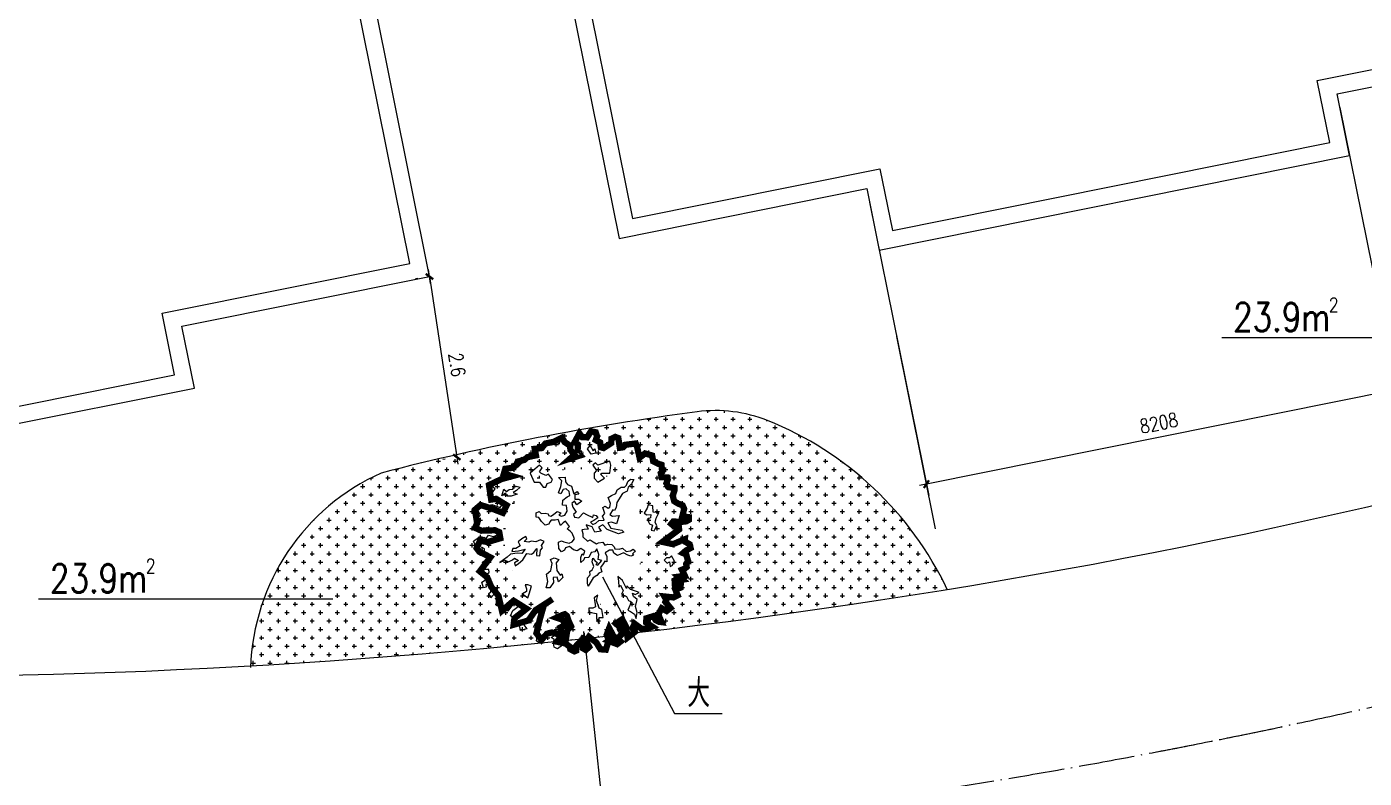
# Model space of a CAD drawing. Extents: x 1035948 to 1665131, y -158296 to 142149.
# Drawn here: x 1372207 to 1395090, y 17935 to 30801 of the extents above; entities that cross this region are included whole.
import ezdxf

# ---------------------------------------------------------------- set-up
doc = ezdxf.new("R2010")
doc.units = 0
doc.header["$LTSCALE"] = 200
doc.header["$MEASUREMENT"] = 0
doc.linetypes.add('ACAD_ISO04W100', pattern=[30.5, 24, -3, 0.5, -3])
doc.layers.get('0').update_dxf_attribs({"linetype": 'CONTINUOUS'})
doc.layers.get('DEFPOINTS').update_dxf_attribs({"linetype": 'CONTINUOUS'})
for name, color, linetype in [('CH1', 7, 'CONTINUOUS'), ('DL', 21, 'CONTINUOUS'), ('LMLK', 123, 'CONTINUOUS'), ('PUB_TEXT', 7, 'CONTINUOUS'), ('WLL1', 7, 'CONTINUOUS'), ('ZXX', 6, 'ACAD_ISO04W100'), ('蜀桧柏', 7, 'CONTINUOUS'), ('香樟', 7, 'CONTINUOUS')]:
    doc.layers.add(name, color=color, linetype=linetype)
doc.styles.add('_HZTXT', font='txt.shx', dxfattribs={"width": 0.8, "bigfont": 'hztxt.shx'})
doc.styles.add('DIM_FONT', font='SIMPLEX.shx', dxfattribs={"width": 0.8})
doc.dimstyles.new('DIMN80', dxfattribs={"dimscale": 0.8, "dimtxt": 300, "dimasz": 1, "dimexe": 250, "dimexo": 300, "dimgap": 150, "dimtad": 1, "dimdec": 0, "dimzin": 0, "dimdsep": 46, "dimtxsty": 'DIM_FONT', "dimblk": '_DIMX', "dimcen": 0.09, "dimclrt": 7, "dimadec": 0, "dimazin": 0, "dimtfac": 1, "dimtdec": 0, "dimtix": 1, "dimtmove": 2, "dimatfit": 3, "dimldrblk": '_DIMX', "dimfxl": 0, "dimtolj": 1, "dimtzin": 0, "dimarcsym": 0})

# ---------------------------------------------------------------- blocks, each defined once
blk = doc.blocks.new('W6')
at = {"color": 0, "linetype": 'ByBlock'}
for points in [[(11.09, 0.81), (11.72, 0.34), (12.03, 0.04), (12.33, 0.17), (12.59, -0.13), (12.24, -0.47), (11.86, -0.52), (11.6, -1.03), (11.25, -0.64), (10.83, -0.99), (10.7, -1.42), (11.6, -1.64), (11.39, -1.64), (11.81, -1.33), (12.19, -1.89), (12.03, -2.27), (11.56, -2.32), (11.17, -2.27), (10.95, -2.59), (10.74, -2.27), (10.39, -2.5), (10.53, -3.05), (11.09, -3.31), (11.21, -3.66), (11.56, -3.48), (11.51, -3.99), (11.3, -4.22), (10.86, -4.13), (10.48, -4.22), (10.05, -3.99), (9.84, -4.22), (9.79, -4.55), (9.32, -4.3), (8.9, -3.83), (8.25, -3.61), (7.69, -3.57), (7.22, -3.22), (7.43, -3.78), (8.16, -3.95), (7.9, -4.3), (8.16, -4.81), (8.46, -4.51), (9.06, -5.11), (9.41, -5.71), (9.97, -5.29), (10.18, -5.97), (9.75, -6.06), (9.32, -6.49), (9.53, -6.74), (9.06, -6.97), (8.81, -6.66), (8.55, -7.09), (7.95, -6.83), (7.52, -6.23), (6.96, -6.27), (6.87, -6.74), (7.34, -6.88), (8.04, -7.39), (7.73, -7.65), (7.99, -8.04), (7.9, -8.25), (7.34, -8.08), (7.3, -8.34), (7.43, -8.64), (7.13, -8.64), (6.78, -8.64), (6.62, -8.81), (6.32, -8.42), (6.23, -8.98), (6.53, -9.28), (6.06, -9.49), (5.89, -9.28), (5.33, -9.23), (5.06, -9.84), (5.37, -9.79), (5.45, -10.1), (4.81, -10.27), (4.64, -9.97), (4.17, -9.58), (3.96, -9.84), (3.73, -9.46), (3.4, -9.49), (3.4, -10.02), (3.87, -10.23), (3.61, -10.49), (3.22, -10.44), (2.96, -10.05), (2.58, -10.18), (2.28, -9.79), (1.8, -9.41), (2.06, -9.32), (1.72, -9.97), (1.12, -9.97), (0.94, -10.32), (1.24, -10.23), (1.46, -10.53), (1.33, -10.7), (0.26, -11.21), (-0.13, -10.65), (-0.17, -10.05), (-0.04, -9.79), (-0.39, -9.54), (-0.26, -9.02), (-0.42, -8.6), (-0.73, -8.34), (-0.95, -8.81), (-0.82, -9.32), (-1.25, -9.67), (-1.07, -9.93), (-0.9, -10.32), (-1.29, -11.21), (-1.72, -10.79), (-2.07, -10.4), (-2.37, -10.65), (-2.66, -10.4), (-3.17, -10.74), (-3.61, -10.61), (-3.96, -10.1), (-3.61, -9.63), (-3.82, -9.16), (-3.61, -8.64), (-3.48, -8.25), (-3.73, -8.04), (-4.03, -8.64), (-4.29, -8.37), (-4.43, -8.69), (-4.34, -9.23), (-4.94, -9.23), (-5.54, -8.81), (-5.89, -9.23), (-6.15, -8.85), (-6.31, -8.51), (-6.75, -8.34), (-6.62, -8.08), (-6.7, -7.52), (-6.75, -7.22), (-6.62, -7.09), (-6.87, -6.79), (-7.39, -7.44), (-7.22, -7.83), (-7.99, -7.6), (-7.99, -7.09), (-8.38, -6.88), (-8.25, -6.41), (-7.95, -6.27), (-8.34, -5.88), (-8.76, -6.18), (-8.81, -6.18), (-9.06, -5.85), (-8.72, -5.55), (-9.06, -5.03), (-9.32, -5.08), (-9.53, -4.81), (-9.28, -4.69), (-9.23, -4.13), (-10.06, -4.34), (-10.06, -3.92), (-10.06, -3.48), (-10.3, -3.39), (-10.57, -3.22), (-10.62, -3.01), (-10.74, -2.32), (-10.86, -2.24), (-10.78, -2.15), (-10.53, -1.68), (-11, -1.55), (-11.21, -1.38), (-10.74, -1.12), (-10.3, -0.47), (-9.88, -0.47), (-9.32, 0), (-9.02, -0.31), (-9.02, 0.39), (-9.32, 0.73), (-9.76, 0.13), (-9.92, 0.39), (-10.44, 0.39), (-10.62, 0), (-11.04, 0.08), (-11.21, 0.25), (-11.77, 0.6), (-11.39, 0.86), (-11.21, 1.5), (-11.95, 1.67), (-11.81, 2.36), (-11.25, 2.53), (-10.95, 2.44), (-10.78, 2.83), (-10.14, 2.92), (-10.06, 3.22), (-10.23, 3.48), (-10.62, 4.07), (-11.04, 4.21), (-11.3, 4.51), (-11.16, 4.86), (-10.78, 4.98), (-10.09, 5.02), (-10.14, 5.37), (-10.53, 5.76), (-10.3, 6.35), (-10.57, 6.79), (-10.18, 7.05), (-9.45, 6.96), (-8.97, 7.12), (-9.06, 7.65), (-9.5, 7.98), (-9.23, 8.42), (-8.59, 8.72), (-8.29, 9.19), (-8.38, 9.63), (-7.43, 9.71), (-7.39, 9.54), (-6.75, 9.66), (-6.75, 9.93), (-6.78, 10.26), (-6.66, 10.35), (-6.62, 10.35), (-6.15, 10.19), (-5.63, 10.49), (-5.68, 10.65), (-5.63, 11.08), (-5.36, 11.08), (-4.94, 10.87), (-4.17, 10.91), (-4.17, 11.05), (-3.96, 11.34), (-4, 11.56), (-3.87, 11.9), (-3.31, 12.15), (-2.49, 11.94), (-2.28, 12.42), (-2.49, 12.68), (-2.1, 12.68), (-1.93, 12.38), (-1.84, 11.59), (-1.98, 11), (-1.72, 10.78), (-1.46, 10.96), (-1.37, 11.56), (-1.03, 11.59), (-0.73, 11.05), (0.05, 10.01), (0.35, 9.75), (0.6, 10.91), (0.26, 11.26), (0, 11.73), (0.05, 12.24), (0.3, 12.2)], [(0.3, 12.2), (0.51, 12.71), (0.94, 12.93), (1.29, 12.68), (1.29, 12.38), (1.38, 12.03), (1.59, 12.03), (1.98, 12.42), (2.49, 12.59), (2.58, 12.38), (2.79, 12.38), (3.05, 12.54), (3.31, 12.2), (3.26, 11.86), (3.43, 11.9), (3.91, 12.2), (4.21, 12.24), (4.29, 11.86), (4.17, 11.43), (4.64, 11.68), (4.68, 11.05), (5.03, 11), (5.11, 11.43), (5.11, 11.77), (5.59, 11.73), (5.71, 11.82), (5.8, 11.43), (5.59, 11.08), (5.92, 11.08), (6.27, 11.43), (6.53, 11.08), (6.44, 10.73), (6.44, 10.4), (6.4, 9.96), (6.71, 10.05), (6.87, 10.4), (7.18, 10.05), (7.56, 10.35), (7.69, 10.65), (7.81, 10.4), (8.11, 10.4), (7.9, 10.01), (7.69, 9.63), (8.08, 9.32), (8.25, 9.66), (8.37, 9.37), (8.76, 9.54), (9.15, 9.63), (9.23, 9.24), (8.93, 8.89), (8.59, 8.72), (8.59, 8.33), (8.76, 7.86), (8.93, 8.21), (9.28, 7.86), (9.28, 8.38), (9.62, 8.51), (9.71, 8.77), (9.84, 8.29), (9.97, 7.98), (9.71, 7.73), (9.67, 7.47), (10, 7.6), (10.05, 7.17), (10.05, 6.91), (9.79, 6.74), (9.58, 6.53), (9.79, 6.27), (10.05, 6.53), (10.31, 6.7), (10.74, 6.4), (11.12, 6.02), (10.95, 5.88), (10.27, 5.79), (9.92, 5.41), (9.67, 5.02), (8.93, 5.28), (9.41, 4.6), (10.05, 4.72), (10.53, 5.02), (11.09, 4.77), (11.39, 5.11), (11.68, 4.72), (11.68, 4.34), (11.17, 4.42), (10.65, 4.34), (9.88, 3.83), (10.65, 3.56), (11.09, 3.74), (11.98, 3.39), (12.19, 3.44), (12.33, 2.92), (11.86, 2.67), (11.3, 2.58), (11.12, 2.11), (10.74, 1.67), (11.17, 1.41), (11.98, 1.63), (12.33, 1.25), (12.07, 0.81), (11.65, 1.02), (11.09, 0.81)]]:
    blk.add_lwpolyline(points, dxfattribs=at)
for points in [[(2.49, 11.09), (1.89, 10.75), (2.11, 10.53), (2.11, 10.19), (2.36, 9.93), (2.71, 10.27), (2.54, 10.53), (3.09, 10.61), (2.97, 10.83)], [(-1.81, 8.94), (-2.27, 9.03), (-2.87, 9.33), (-2.96, 8.73), (-3.65, 8.68), (-3.78, 8.16), (-3.39, 8.04), (-2.84, 7.7), (-2.66, 8), (-2.71, 8.47), (-2.32, 8.43), (-2.19, 8.04), (-1.67, 8.29), (-1.5, 8.64), (-0.94, 8.51), (-0.9, 8.81), (-1.46, 9.11)], [(-0.6, 0.91), (-0.21, 0.91), (0.26, 1.42), (0.13, 1.72), (0.34, 2.06), (0.56, 2.45), (0.43, 2.66), (0.39, 3.14), (0.69, 3.35), (0.6, 3.69), (0.64, 4.13), (0.91, 4.38), (1.12, 4.47), (1.16, 4.94), (1.03, 5.33), (1.42, 5.72), (1.33, 6.19), (1.16, 6.49), (1.33, 6.71), (1.46, 6.66), (1.67, 6.41), (1.81, 6.53), (1.94, 6.23), (1.81, 5.89), (1.55, 5.41), (1.72, 5.11), (1.85, 4.77), (1.59, 4.34), (1.25, 4.26), (1.25, 3.87), (1.55, 3.39), (1.98, 3.57), (2.54, 3.57), (2.49, 3.35), (2.79, 3.18), (3.18, 2.88), (3.66, 3.01), (3.82, 2.71), (4.08, 2.49), (4.34, 2.06), (5.24, 1.51), (4.94, 1.42), (4.34, 1.42), (4, 1.72), (3.61, 1.68), (3.44, 1.97), (3.09, 2.15), (2.54, 1.94), (2.15, 2.02), (2.41, 2.24), (2.67, 2.54), (2.84, 2.36), (2.92, 2.58), (2.41, 3.01), (2.28, 2.63), (1.76, 2.71), (1.12, 2.49), (1.46, 2.24), (1.51, 1.85), (2.06, 1.59), (2.11, 1.12), (2.33, 1.03), (2.62, 0.69), (2.06, 0.69), (1.67, 0.86), (1.81, 0.99), (1.37, 1.16), (1.07, 0.69), (1.33, 0.3), (1.21, -0.13), (0.86, -0.56), (0.99, -0.99), (1.25, -1.12), (1.46, -1.46), (1.07, -1.72), (0.39, -1.76), (0.22, -1.46), (0.34, -1.2), (0.48, -0.6), (0.34, -0.26), (0, 0), (-0.64, -0.26), (-0.81, -0.43), (-1.12, -0.82), (-1.37, -0.56), (-1.97, -0.99), (-1.76, -1.24), (-1.46, -1.54), (-2.15, -1.81), (-2.06, -2.15), (-2.06, -2.57), (-1.89, -2.75), (-1.63, -2.84), (-1.5, -3.26), (-1.93, -3.65), (-2.36, -3.95), (-2.41, -4.26), (-2.87, -4.26), (-3.01, -3.91), (-2.79, -3.69), (-2.84, -3.26), (-2.75, -2.92), (-2.57, -2.88), (-2.49, -2.62), (-2.71, -2.32), (-3.01, -1.93), (-2.87, -1.51), (-2.62, -1.72), (-2.49, -1.46), (-2.62, -1.08), (-3.05, -0.82), (-3.69, -0.9), (-3.74, -1.33), (-4.29, -1.29), (-4.64, -0.82), (-4.81, -0.51), (-5.24, -0.6), (-5.54, -0.94), (-5.45, -1.24), (-4.98, -1.51), (-5.11, -1.76), (-5.8, -1.51), (-6.44, -1.42), (-6.79, -1.76), (-6.83, -1.03), (-6.31, -0.99), (-6.01, -0.78), (-5.84, -0.34), (-4.98, -0.09), (-5.24, 0.3), (-4.94, 0.48), (-4.86, 0.04), (-4.38, 0.04), (-4.38, 0.48), (-4.17, 0.82), (-3.78, 0.26), (-4.17, 0), (-3.9, -0.3), (-3.52, -0.17), (-2.96, 0.18), (-2.71, -0.13), (-2.41, 0), (-2.36, 0.26), (-2.32, 0.48), (-2.87, 0.99), (-2.71, 1.33), (-2.36, 2.02), (-2.66, 2.11), (-2.57, 2.41), (-2.32, 2.58), (-2.02, 2.15), (-1.84, 1.76), (-1.59, 2.02), (-1.72, 2.36), (-2.02, 2.71), (-2.06, 3.27), (-2.49, 3.09), (-2.79, 3.35), (-3.48, 3.14), (-3.6, 3.39), (-3.39, 3.74), (-3.52, 3.91), (-3.9, 4), (-4.56, 3.74), (-4.81, 4.08), (-5.02, 4.56), (-5.41, 4.73), (-5.71, 5.16), (-5.71, 5.54), (-5.93, 5.76), (-6.35, 5.89), (-6.62, 6.19), (-6.57, 6.58), (-6.1, 6.32), (-5.71, 5.93), (-5.28, 5.84), (-5.02, 5.33), (-4.04, 4.69), (-3.48, 4.6), (-3.14, 4.43), (-3.22, 4.26), (-2.71, 3.91), (-2.49, 4.21), (-2.57, 4.94), (-1.67, 4.64), (-1.84, 4.08), (-1.76, 3.69), (-1.16, 4.04), (-0.94, 5.24), (-0.73, 5.46), (-0.56, 4.86), (-1.03, 3.61), (-1.54, 3.14), (-1.29, 2.66), (-0.86, 2.97), (-0.73, 2.24), (-1.33, 1.94), (-1.54, 1.29), (-1.07, 1.51), (-1.03, 1.08), (-0.99, 0.82)], [(7.52, 6.75), (6.75, 6.96), (6.41, 6.53), (6.02, 6.41), (6.19, 6.71), (5.97, 7.18), (5.84, 6.88), (5.63, 6.19), (5.2, 5.8), (5.5, 5.76), (4.64, 5.33), (4.17, 4.81), (4.69, 4.86), (5.37, 4.9), (5.15, 5.11), (5.76, 5.38), (6.14, 5.2), (6.41, 5.76), (6.83, 5.98), (6.96, 6.23), (7.39, 6.14), (7.9, 5.89), (8.08, 6.19), (8.34, 6.66), (8.85, 6.83), (8.17, 6.96)], [(-6.72, 2.16), (-6.29, 2.6), (-6.72, 3.32), (-7.15, 2.89), (-7.29, 3.03), (-7.29, 3.9), (-8.16, 4.03), (-8.59, 3.9), (-8.44, 3.32), (-8.3, 3.03), (-8.16, 2.6), (-8.44, 2.31), (-8.16, 2.02), (-7.58, 2.45), (-7.29, 2.16)], [(8.71, 2.74), (8.71, 3.17), (7.85, 3.03), (7.7, 2.74), (6.84, 2.45), (6.26, 2.6), (6.55, 2.16), (7.55, 2.31), (7.7, 2.02), (7.7, 1.59), (8.13, 1.59), (8.28, 2.45), (8.86, 2.45), (9.44, 2.74)], [(-10.35, 1.72), (-9.75, 2.06), (-9.97, 2.24), (-9.49, 2.36), (-9.37, 1.85), (-9.97, 1.42)], [(2.28, -1.72), (2.67, -2.02), (3.52, -1.97), (4.04, -1.59), (3.87, -1.42), (4.3, -1.29), (4.77, -1.76), (4.26, -1.93), (4.3, -2.36), (4.86, -2.32), (5.45, -2.75), (5.45, -3.14), (4.73, -2.96), (3.91, -3.09), (3.52, -2.62), (2.75, -2.49), (2.28, -2.66), (2.11, -2.27)], [(9.45, -0.69), (8.98, -0.82), (8.81, -1.08), (8.64, -0.73), (8.29, -1.16), (8.55, -1.38), (8.47, -1.81), (8.81, -2.02), (9.24, -1.46), (8.9, -1.38), (9.54, -0.99), (9.84, -1.59), (10.27, -1.03), (9.8, -0.26)], [(-6.29, -2.6), (-6.57, -2.45), (-7.15, -2.88), (-7, -3.17), (-7.29, -3.75), (-7.43, -3.89), (-7.87, -3.6), (-8.16, -3.89), (-7.29, -4.9), (-6.29, -4.47), (-6.29, -3.89), (-5.71, -3.46), (-5.71, -3.17), (-6.14, -3.03)], [(2.62, -8.29), (2.36, -7.73), (2.54, -7.31), (2.33, -6.88), (2.15, -6.66), (2.41, -6.19), (2.67, -6.66), (3.01, -6.58), (2.75, -6.19), (2.33, -5.71), (1.64, -5.29), (1.72, -4.77), (1.51, -4.51), (1.07, -4.17), (1.85, -4.21), (1.89, -3.83), (1.25, -3.78), (0.99, -3.53), (0.73, -3.65), (0.3, -3.35), (0.13, -3.78), (0.34, -4.29), (0.26, -4.81), (0.39, -5.07), (0.3, -5.59), (0, -5.29), (-0.26, -5.41), (0, -5.84), (0.34, -6.23), (0.78, -6.01), (1.07, -6.49), (1.07, -6.83), (1.42, -6.96), (1.33, -6.19), (1.16, -5.46), (1.64, -5.84), (1.59, -6.36), (1.72, -7.09), (2.02, -7.48)], [(6.55, -5.19), (6.11, -5.04), (5.25, -4.76), (5.11, -5.19), (5.11, -5.48), (5.54, -5.33), (5.83, -5.33), (6.11, -5.77)], [(-5.5, -7.82), (-5.24, -7.52), (-5.45, -7.26), (-5.5, -6.83), (-5.89, -6.62), (-5.71, -6.01), (-5.37, -6.44), (-5.15, -6.79), (-4.94, -6.36), (-4.72, -7.01), (-4.72, -7.48), (-5.07, -7.65), (-4.77, -8.04)]]:
    blk.add_lwpolyline(points, close=True, dxfattribs=at)
blk = doc.blocks.new('ZW01')
at = {"layer": '香樟', "color": 3, "const_width": 115, "elevation": 48501}
blk.add_lwpolyline([(-321, 1541), (-239, 1614), (-313, 1702), (-326, 1782), (-421, 1846), (-459, 1913), (-467, 1926), (-623, 1848), (-771, 1819), (-839, 1735), (-966, 1721), (-944, 1602), (-1100, 1569), (-1157, 1518), (-1278, 1489), (-1310, 1420), (-1376, 1373), (-1505, 1356), (-1530, 1267), (-1376, 1222), (-1571, 1169), (-1803, 1059), (-1762, 793), (-1672, 807), (-1479, 689), (-1548, 550), (-1757, 631), (-1957, 694), (-2059, 607), (-2019, 360), (-2057, 276), (-1941, 224), (-1693, 232), (-1615, 198), (-1595, 86), (-1827, 17), (-1966, 40), (-2028, -95), (-1976, -164), (-1884, -207), (-1777, -264), (-1970, -519), (-1835, -629), (-1762, -802), (-1629, -966), (-1565, -1241), (-1352, -1057), (-1116, -1204), (-1337, -1377), (-1352, -1496), (-1083, -1418), (-949, -1227), (-642, -1029), (-797, -1129), (-871, -1391), (-935, -1652), (-842, -1773), (-742, -1660), (-651, -1637), (-473, -1689), (-558, -1807), (-409, -1837), (-501, -1547), (-402, -1498), (-459, -1403), (-566, -1367), (-450, -1314), (-416, -1304), (-378, -1334), (-345, -1431), (-302, -1524), (-370, -1594), (-409, -1837), (-409, -1837), (-323, -1899), (-317, -1943), (-241, -1983), (-207, -1969), (-208, -1883), (-98, -1770), (-90, -1924), (-33, -1958), (30, -1900), (-29, -1792), (24, -1716), (160, -1822), (235, -1945), (333, -1952), (388, -1780), (349, -1681), (395, -1559), (483, -1723), (384, -1790), (540, -1851), (603, -1802), (548, -1752), (670, -1620), (519, -1475), (632, -1397), (716, -1617), (731, -1730), (866, -1625), (830, -1540), (859, -1477), (993, -1576), (1078, -1568), (1183, -1531), (1070, -1455), (1075, -1378), (1199, -1340), (1244, -1411), (1306, -1442), (1352, -1448), (1294, -1310), (1316, -1265), (1355, -1195), (1445, -1245), (1515, -1191), (1423, -1078), (1441, -1040), (1404, -979), (1568, -996), (1646, -958), (1646, -958), (1604, -854), (1698, -818), (1702, -767), (1595, -757), (1591, -695), (1732, -672), (1666, -617), (1778, -603), (1724, -490), (1774, -470), (1811, -440), (1802, -383), (1837, -334), (1804, -213), (1745, -186), (1802, -137), (1883, -93), (1866, -25), (1779, 25), (1780, 68), (1560, -22), (1369, 19), (1673, 247), (1667, 302), (1568, 317), (1530, 348), (1567, 393), (1707, 384), (1802, 395), (1852, 423), (1852, 471), (1731, 487), (1765, 623), (1737, 687), (1656, 719), (1583, 764), (1555, 866), (1589, 961), (1589, 1004), (1481, 1020), (1441, 1091), (1465, 1159), (1461, 1196), (1352, 1203), (1338, 1276), (1363, 1302), (1351, 1430), (1293, 1447), (1199, 1493), (1180, 1599), (1050, 1637), (950, 1559), (907, 1747), (880, 1819), (880, 1819), (693, 1796), (646, 1749), (589, 1741), (562, 1918), (505, 1940), (435, 1906), (433, 1827), (291, 1735), (242, 1749), (229, 1840), (149, 1881), (173, 1948), (149, 2024), (62, 2042), (-9, 1931), (-99, 1936), (-149, 2005), (-235, 1846), (-175, 1799), (-185, 1662), (-133, 1602)], close=True, dxfattribs=at)
at = {"layer": '香樟', "color": 51, "xscale": 164.9574594396461, "yscale": 164.9574594396461, "zscale": 164.9574594396461, "rotation": 270}
blk.add_blockref('W6', (-239, 76, 48501), dxfattribs=at)
blk = doc.blocks.new('_DIMX')
blk.add_line((-150, 0), (150, 0))
at = {"const_width": 50}
blk.add_lwpolyline([(-70, -70), (70, 70)], dxfattribs=at)
blk = doc.blocks.new('*D563')
at = {"layer": 'DEFPOINTS', "color": 0}
for p in [(1379097, 26525), (1379565, 23433), (1379565, 23433)]:
    blk.add_point(p, dxfattribs=at)
at = {"layer": 'WLL1', "color": 0, "lineweight": -2}
for p, q in [((1378860, 26489), (1378899, 26495)), ((1379097, 26524), (1379565, 23434)), ((1379327, 23397), (1379367, 23403))]:
    blk.add_line(p, q, dxfattribs=at)
at = {"layer": 'WLL1', "color": 0, "lineweight": -2, "xscale": 0.8, "yscale": 0.8, "zscale": 0.8}
for p, rotation in [((1379097, 26525), 98.59766530883276), ((1379565, 23433), 278.5976653088327)]:
    blk.add_blockref('_DIMX', p, dxfattribs=dict(at, rotation=rotation))
at = {"layer": 'WLL1', "color": 7, "insert": (1379568, 25015), "char_height": 240, "attachment_point": 5, "rotation": 278.5977, "style": 'DIM_FONT'}
blk.add_mtext('\\A1;2.6', dxfattribs=at)
blk = doc.blocks.new('*D564')
at = {"layer": 'DEFPOINTS', "color": 0}
for p in [(1394625, 29654), (1386579, 28032), (1387599, 22970)]:
    blk.add_point(p, dxfattribs=at)
at = {"layer": 'WLL1', "color": 0, "lineweight": -2}
for p, q in [((1394673, 29419), (1395685, 24396)), ((1386626, 27797), (1387639, 22774)), ((1395645, 24592), (1387600, 22970))]:
    blk.add_line(p, q, dxfattribs=at)
at = {"layer": 'WLL1', "color": 0, "lineweight": -2, "xscale": 0.8, "yscale": 0.8, "zscale": 0.8}
for p, rotation in [((1395646, 24592), 11.39757030734056), ((1387599, 22970), 191.3975703073405)]:
    blk.add_blockref('_DIMX', p, dxfattribs=dict(at, rotation=rotation))
at = {"layer": 'WLL1', "color": 7, "insert": (1391575, 24016), "char_height": 240, "attachment_point": 5, "rotation": 11.3976, "style": 'DIM_FONT'}
blk.add_mtext('\\A1;8208', dxfattribs=at)
blk = doc.blocks.new('*D565')
at = {"layer": 'DEFPOINTS', "color": 0}
for p in [(1381749, 20329), (1382465, 13643), (1382465, 13643)]:
    blk.add_point(p, dxfattribs=at)
at = {"layer": 'WLL1', "color": 0, "lineweight": -2}
for p, q in [((1381510, 20304), (1381550, 20308)), ((1381749, 20329), (1382465, 13644)), ((1382226, 13617), (1382266, 13622))]:
    blk.add_line(p, q, dxfattribs=at)
at = {"layer": 'WLL1', "color": 0, "lineweight": -2, "xscale": 0.8, "yscale": 0.8, "zscale": 0.8}
for p, rotation in [((1381749, 20329), 96.11106134985364), ((1382465, 13643), 276.1110613498536)]:
    blk.add_blockref('_DIMX', p, dxfattribs=dict(at, rotation=rotation))
at = {"layer": 'WLL1', "color": 7, "insert": (1382345, 17012), "char_height": 240, "attachment_point": 5, "rotation": 276.1111, "style": 'DIM_FONT'}
blk.add_mtext('\\A1;6725', dxfattribs=at)

msp = doc.modelspace()

# ---------------------------------------------------------------- hatches: boundary and pattern name
at = {"layer": '蜀桧柏', "ltscale": 20}
h = msp.add_hatch(dxfattribs=at)
h.set_pattern_fill('CROSS', color=60, scale=576, style=0)
h.set_pattern_definition([(0, (596285.81, -45900.56), (144, 144), [72, -216]), (90, (596321.81, -45936.56), (-144, 144), [72, -216])])
h.paths.add_polyline_path([(1385011.34063, 24004.11953, 0.1567380011), (1383505.09416, 24186.15197, 0.029453451), (1378271.12821, 23160.62211, 0.2845699773), (1376036.68315, 19859.63566, 0.026151812), (1387954.93714, 21168.08559, 0.1830594647)])
h.paths.add_polyline_path([(1382782.24015, 22034.60304, -1), (1380382.24015, 22034.60304, -1)], flags=16)

# ---------------------------------------------------------------- linework, layer by layer
for p, q in [((1392651.30111, 25479.55205, 54112.21556), (1395018.78082, 25479.55205, 54112.21556)), ((1395018.78082, 25479.55205, 54112.21556), (1397684.43404, 25479.55205, 54112.21556)), ((1382058.27326, 21384.16844), (1383286.16408, 19041.30765, -27056.10778)), ((1372410.34611, 21006.23481, 27056.10778), (1374777.82583, 21006.23481, 27056.10778)), ((1374777.82583, 21006.23481, 27056.10778), (1377443.47904, 21006.23481, 27056.10778)), ((1383286.16408, 19041.30765, -27056.10778), (1384101.69095, 19041.30765, -27056.10778))]:
    msp.add_line(p, q)
for centre, radius, start, end in [((1369293.95608, 134328.6342), 114696.28995, 281.4198719001, 298.256662115), ((1369293.95608, 134328.6342), 121416.28995, 280.8659100313, 298.256662115), ((1369496.14995, 134369.28745), 114696.28995, 264.4800556961, 281.3168459111)]:
    msp.add_arc(centre, radius, start, end)
at = {"layer": 'CH1'}
msp.add_line((1387087.89972, 25500.28103), (1387748.42758, 22207.09944), dxfattribs=at)
at = {"layer": 'DL'}
for centre, radius, start, end in [((1389585.22621, -20713.81778), 45309.77035, 97.492431299, 104.460084752), ((1383989.99716, 21829.59303), 2400, 68.219727337, 97.492431299), ((1382739.82482, 18700.81543), 5769.29965, 25.318835777, 68.219727337), ((1379819.04306, 19706.09148), 3785.47517, 114.136317957, 178.114416226)]:
    msp.add_arc(centre, radius, start, end, dxfattribs=at)
at = {"layer": 'LMLK'}
for p, q in [((1381277.10458, 32471.74857), (1382344.22974, 27178.23897)), ((1379097.22156, 26524.83428), (1378033.74309, 31819.07771)), ((1394625.17201, 29653.96934), (1398859.97969, 30507.66947)), ((1394838.59704, 28595.26742), (1394625.17201, 29653.96934)), ((1386792.46245, 26973.23718), (1394838.59704, 28595.26742)), ((1382344.22974, 27178.23897), (1386579.03742, 28031.9391)), ((1386579.03742, 28031.9391), (1386792.46245, 26973.23718)), ((1374861.82682, 25674.0515), (1379097.22156, 26524.83428)), ((1375074.52251, 24615.20281), (1374861.82682, 25674.0515)), ((1367027.2725, 22998.71552), (1375074.52251, 24615.20281))]:
    msp.add_line(p, q, dxfattribs=at)
for points in [[(1381502.53135, 32810.8852), (1382569.63691, 27517.47282), (1386804.44459, 28371.17295), (1387017.86962, 27312.47103), (1394499.36319, 28820.67459), (1394285.93816, 29879.37651), (1398520.74584, 30733.07664), (1397453.64028, 36026.48902)], [(1367252.91329, 23337.79403), (1374735.44401, 24840.84361), (1374522.74832, 25899.6923), (1378758.14306, 26750.47508), (1377694.68412, 32044.62128)]]:
    msp.add_lwpolyline(points, dxfattribs=at)
at = {"layer": 'PUB_TEXT'}
for p, q in [((1392651.30111, 25479.55205, 54112.21556), (1395040.86729, 25479.55205, 54112.21556)), ((1372410.34611, 21006.23481, 27056.10778), (1374799.91229, 21006.23481, 27056.10778))]:
    msp.add_line(p, q, dxfattribs=at)
at = {"layer": 'ZXX', "ltscale": 0.2}
for centre, radius, start, end in [((1369293.95608, 134328.6342), 118056.28995, 280.8659100313, 298.256662115), ((1369723.33518, 132649.00868), 116326.14021, 263.9191106962, 281.9337802932)]:
    msp.add_arc(centre, radius, start, end, dxfattribs=at)

# ---------------------------------------------------------------- block references
at = {"layer": '香樟', "ltscale": 20, "xscale": 0.9359999999869615, "yscale": 0.9360000000015134, "zscale": 0.9359999999999999}
msp.add_blockref('ZW01', (1381802.17049, 21963.71895, -45396.98417), dxfattribs=at)

# ---------------------------------------------------------------- texts
at = {"layer": 'PUB_TEXT', "style": '_HZTXT', "width": 0.8}
for s, height, p in [('2', 243, (1394483.95532, 25919.41024, 54112.21556)), ('23.9m ', 486, (1392846.2074, 25587.48261, 54112.21556)), ('23.9m ', 486, (1372605.25241, 21114.16537, 27056.10778)), ('2', 243, (1374243.00033, 21446.093, 27056.10778)), ('大', 486, (1383509.51815, 19151.894, 54112.21556))]:
    msp.add_text(s, height=height, dxfattribs=at).set_placement(p)

# ---------------------------------------------------------------- dimensions: what is measured, and where the dimension line sits
at = {"layer": 'WLL1'}
for p1, p2, distance, picture, middle in [((1394625.17201, 29653.96934), (1386579.03742, 28031.9391), 5163.59774, '*D564', (1391575.08528, 24016.45201)), ((1381748.77834, 20329.32943), (1382464.6469, 13642.99566), -0.00178, '*D565', (1382345.34702, 17011.7118))]:
    dim = msp.add_aligned_dim(p1=p1, p2=p2, distance=distance, dimstyle='DIMN80', dxfattribs=at)
    dim.commit()
    dim.dimension.update_dxf_attribs({"geometry": picture, "text_midpoint": middle})
dim = msp.add_aligned_dim(p1=(1379097.22251, 26524.83442), p2=(1379564.63244, 23433.37828), distance=-0.00095, text='2.6', dimstyle='DIMN80', dxfattribs=at)
dim.commit()
dim.dimension.update_dxf_attribs({"geometry": '*D563', "text_midpoint": (1379568.22952, 25014.98502)})

doc.saveas('drawing.dxf')
